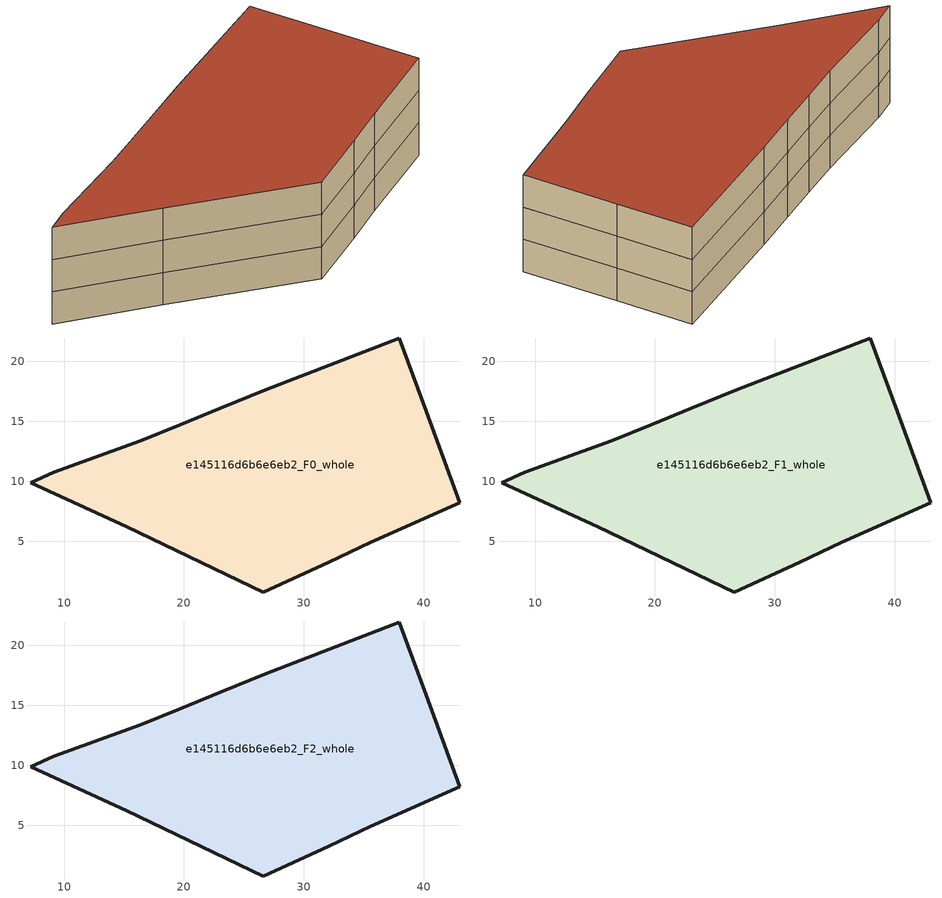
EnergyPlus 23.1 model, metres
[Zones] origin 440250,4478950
e145116d6b6e6eb2_F0_whole
 floor ground (EU_floor_Construction): 37.94,21.95 40.19,15.85 43,8.21 35.58,4.93 32.08,3.25 26.6,0.77 15.23,6.2 7.23,9.87 9.13,10.76 16.39,13.37 19.71,14.71 23.04,16.08 26.83,17.62 z0
 wall outside (EU_wall_Construction): 43,8.21 40.19,15.85 37.94,21.95 26.83,17.62 23.04,16.08 19.71,14.71 16.39,13.37 9.13,10.76 7.23,9.87 15.23,6.2 26.6,0.77 32.08,3.25 35.58,4.93 43,8.21 z0:3
e145116d6b6e6eb2_F1_whole
 floor to e145116d6b6e6eb2_F0_whole (EU_floor_Construction): 37.94,21.95 40.19,15.85 43,8.21 35.58,4.93 32.08,3.25 26.6,0.77 15.23,6.2 7.23,9.87 9.13,10.76 16.39,13.37 19.71,14.71 23.04,16.08 26.83,17.62 z3
 wall outside (EU_wall_Construction): 43,8.21 40.19,15.85 37.94,21.95 26.83,17.62 23.04,16.08 19.71,14.71 16.39,13.37 9.13,10.76 7.23,9.87 15.23,6.2 26.6,0.77 32.08,3.25 35.58,4.93 43,8.21 z3:6
e145116d6b6e6eb2_F2_whole
 floor to e145116d6b6e6eb2_F1_whole (EU_floor_Construction): 37.94,21.95 40.19,15.85 43,8.21 35.58,4.93 32.08,3.25 26.6,0.77 15.23,6.2 7.23,9.87 9.13,10.76 16.39,13.37 19.71,14.71 23.04,16.08 26.83,17.62 z6
 wall outside (EU_wall_Construction): 43,8.21 40.19,15.85 37.94,21.95 26.83,17.62 23.04,16.08 19.71,14.71 16.39,13.37 9.13,10.76 7.23,9.87 15.23,6.2 26.6,0.77 32.08,3.25 35.58,4.93 43,8.21 z6:9
 roof outside (EU_roof_Construction): 43,8.21 40.19,15.85 37.94,21.95 26.83,17.62 23.04,16.08 19.71,14.71 16.39,13.37 9.13,10.76 7.23,9.87 15.23,6.2 26.6,0.77 32.08,3.25 35.58,4.93 z9
[Building]
EU S2 Campaign: North Axis=0; Terrain=City; Solar Distribution=FullExterior
[Site:Location]
Madrid: Latitude=40.5; Longitude=-3.5; Time Zone=1; Elevation=609
[SizingPeriod:WeatherFileDays]
AnnualSizingPeriod: Begin Month=1; Begin Day of Month=1; End Month=12; End Day of Month=31; Day of Week for Start Day=Monday; Use Weather File Daylight Saving Period=No; Use Weather File Rain and Snow Indicators=No
[MATERIAL]
EU_InternalMass_Material: Roughness=MediumRough; Thickness=0.1; Conductivity=1; Density=1800; Specific Heat=900; Thermal Absorptance=0.9; Solar Absorptance=0.7; Visible Absorptance=0.7
[MATERIAL:NOMASS] Roughness=MediumRough; Thermal Absorptance=0.9; Solar Absorptance=0.7; Visible Absorptance=0.7
Name | Thermal Resistance
EU_wall_NoMass | 1.60022
EU_roof_NoMass | 1.57597
EU_floor_NoMass | 0.470652
[CONSTRUCTION]
EU_wall_Construction: EU_wall_NoMass
EU_roof_Construction: EU_roof_NoMass
EU_floor_Construction: EU_floor_NoMass
EU_InternalMass_Construction: EU_InternalMass_Material
[ZONE] Type=1; Multiplier=1; Ceiling Height=autocalculate; Volume=1161.4; Floor Area=autocalculate; Part of Total Floor Area=Yes
e145116d6b6e6eb2_F0_whole; e145116d6b6e6eb2_F1_whole; e145116d6b6e6eb2_F2_whole
[INTERNALMASS] Construction=EU_InternalMass_Construction; Surface Area=387.134
Name | Zone or ZoneList
e145116d6b6e6eb2_F0_whole_EU_InternalMass | e145116d6b6e6eb2_F0_whole
e145116d6b6e6eb2_F1_whole_EU_InternalMass | e145116d6b6e6eb2_F1_whole
e145116d6b6e6eb2_F2_whole_EU_InternalMass | e145116d6b6e6eb2_F2_whole
[OTHEREQUIPMENT] Fuel Type=Electricity; Design Level Calculation Method=Watts/Area; Power per Zone Floor Area=1; Fraction Latent=0; Fraction Radiant=0; Fraction Lost=0; Carbon Dioxide Generation Rate=0; EndUse Subcategory=EU_Step8_InternalGains
Name | Zone or ZoneList or Space or SpaceList | Schedule
EU_Step8_InternalGain_e145116d6b6e6eb2_F0_whole_f000 | e145116d6b6e6eb2_F0_whole | EU_Step8_GainSchedule_e145116d6b6e6eb2_F0_whole_f000
EU_Step8_InternalGain_e145116d6b6e6eb2_F1_whole_f000 | e145116d6b6e6eb2_F1_whole | EU_Step8_GainSchedule_e145116d6b6e6eb2_F1_whole_f000
EU_Step8_InternalGain_e145116d6b6e6eb2_F2_whole_f000 | e145116d6b6e6eb2_F2_whole | EU_Step8_GainSchedule_e145116d6b6e6eb2_F2_whole_f000
[ZONEVENTILATION:DESIGNFLOWRATE] Schedule=EU_AlwaysOn; Design Flow Rate Calculation Method=AirChanges/Hour; Air Changes per Hour=0.480704; Ventilation Type=Natural; Fan Pressure Rise=0; Fan Total Efficiency=1; Constant Term Coefficient=1; Temperature Term Coefficient=0; Velocity Term Coefficient=0; Velocity Squared Term Coefficient=0; Minimum Indoor Temperature=-100; Maximum Indoor Temperature=100; Delta Temperature=-100; Minimum Outdoor Temperature=-100; Maximum Outdoor Temperature=100; Maximum Wind Speed=40
Name | Zone or ZoneList or Space or SpaceList
EU_ConstantAir_e145116d6b6e6eb2_F0_whole | e145116d6b6e6eb2_F0_whole
EU_ConstantAir_e145116d6b6e6eb2_F1_whole | e145116d6b6e6eb2_F1_whole
EU_ConstantAir_e145116d6b6e6eb2_F2_whole | e145116d6b6e6eb2_F2_whole
[HVACTEMPLATE:THERMOSTAT] Constant Heating Setpoint=20; Constant Cooling Setpoint=50
EU_HeatOnly_e145116d6b6e6eb2_F0_whole; EU_HeatOnly_e145116d6b6e6eb2_F1_whole; EU_HeatOnly_e145116d6b6e6eb2_F2_whole
[HVACTEMPLATE:ZONE:IDEALLOADSAIRSYSTEM] System Availability Schedule=EU_AlwaysOn; Maximum Heating Supply Air Temperature=50; Minimum Cooling Supply Air Temperature=13; Maximum Heating Supply Air Humidity Ratio=0.0156; Minimum Cooling Supply Air Humidity Ratio=0.0077; Heating Limit=NoLimit; Cooling Limit=NoLimit; Heating Availability Schedule=EU_AlwaysOn; Cooling Availability Schedule=EU_CoolingOff; Dehumidification Control Type=ConstantSensibleHeatRatio; Cooling Sensible Heat Ratio=0.7; Dehumidification Setpoint=60; Humidification Control Type=None; Humidification Setpoint=30; Outdoor Air Method=None; Outdoor Air Flow Rate per Person=0.00944; Outdoor Air Flow Rate per Zone Floor Area=0; Outdoor Air Flow Rate per Zone=0; Demand Controlled Ventilation Type=None; Outdoor Air Economizer Type=NoEconomizer; Heat Recovery Type=None; Sensible Heat Recovery Effectiveness=0.7; Latent Heat Recovery Effectiveness=0.65
Name | Template Thermostat
e145116d6b6e6eb2_F0_whole | EU_HeatOnly_e145116d6b6e6eb2_F0_whole
e145116d6b6e6eb2_F1_whole | EU_HeatOnly_e145116d6b6e6eb2_F1_whole
e145116d6b6e6eb2_F2_whole | EU_HeatOnly_e145116d6b6e6eb2_F2_whole
[SIZING:ZONE] Zone Cooling Design Supply Air Temperature Input Method=SupplyAirTemperature; Zone Cooling Design Supply Air Temperature=13; Zone Heating Design Supply Air Temperature Input Method=SupplyAirTemperature; Zone Heating Design Supply Air Temperature=50; Zone Cooling Design Supply Air Humidity Ratio=0.008; Zone Heating Design Supply Air Humidity Ratio=0.008; Cooling Design Air Flow Method=DesignDay; Cooling Design Air Flow Rate=0; Cooling Minimum Air Flow per Zone Floor Area=0.000762; Cooling Minimum Air Flow=0; Cooling Minimum Air Flow Fraction=0.2; Heating Design Air Flow Method=DesignDay; Heating Design Air Flow Rate=0; Heating Maximum Air Flow per Zone Floor Area=0.002032; Heating Maximum Air Flow=0.141576; Heating Maximum Air Flow Fraction=0.3; Account for Dedicated Outdoor Air System=No; Dedicated Outdoor Air System Control Strategy=NeutralSupplyAir; Dedicated Outdoor Air Low Setpoint Temperature for Design=autosize; Dedicated Outdoor Air High Setpoint Temperature for Design=autosize; Zone Load Sizing Method=Sensible Load Only No Latent Load; Zone Latent Cooling Design Supply Air Humidity Ratio Input Method=HumidityRatioDifference; Zone Cooling Design Supply Air Humidity Ratio Difference=0.005; Zone Latent Heating Design Supply Air Humidity Ratio Input Method=HumidityRatioDifference; Zone Humidification Design Supply Air Humidity Ratio Difference=0.005
e145116d6b6e6eb2_F0_whole; e145116d6b6e6eb2_F1_whole; e145116d6b6e6eb2_F2_whole
[SCHEDULE:CONSTANT]
Name | Hourly Value
EU_AlwaysOn | 1
EU_CoolingOff | 0
[SCHEDULE:FILE] Column Number=1; Rows to Skip at Top=0; Number of Hours of Data=8760; Column Separator=Comma; Interpolate to Timestep=No; Minutes per Item=60; Adjust Schedule for Daylight Savings=Yes
Name | File
EU_Step8_GainSchedule_e145116d6b6e6eb2_F0_whole_f000 | C:\Users\o_iseri\Desktop\OpenUBEM\openubem\outputs\eu_evidence\EU-11\ES-MAD-BERRUGUETE\idfs\e145116d6b6e6eb2\e145116d6b6e6eb2_F0_whole_f000_gain.csv
EU_Step8_GainSchedule_e145116d6b6e6eb2_F1_whole_f000 | C:\Users\o_iseri\Desktop\OpenUBEM\openubem\outputs\eu_evidence\EU-11\ES-MAD-BERRUGUETE\idfs\e145116d6b6e6eb2\e145116d6b6e6eb2_F1_whole_f000_gain.csv
EU_Step8_GainSchedule_e145116d6b6e6eb2_F2_whole_f000 | C:\Users\o_iseri\Desktop\OpenUBEM\openubem\outputs\eu_evidence\EU-11\ES-MAD-BERRUGUETE\idfs\e145116d6b6e6eb2\e145116d6b6e6eb2_F2_whole_f000_gain.csv
